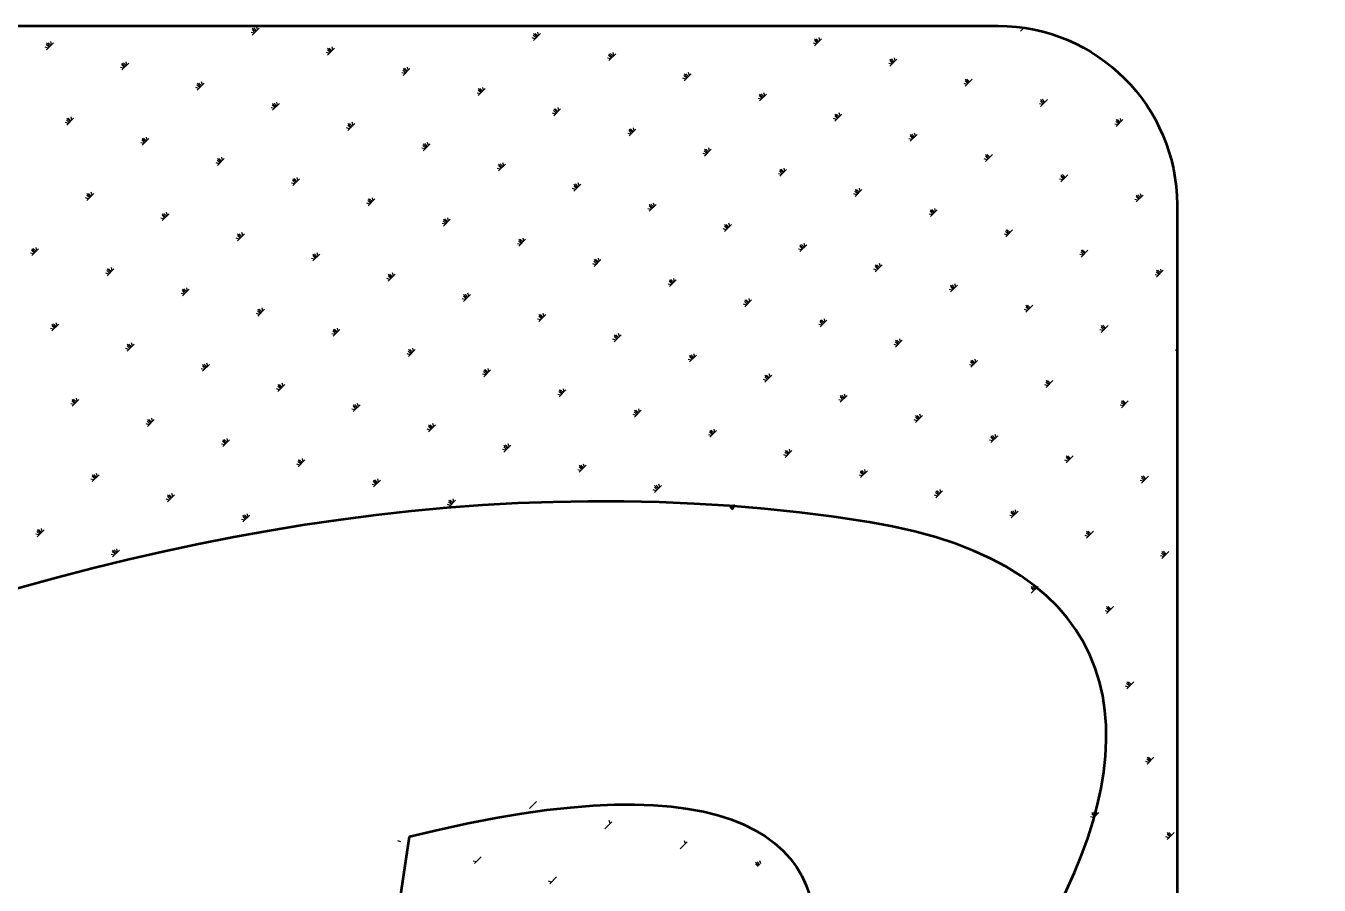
# Model space of a CAD drawing. Extents: x 40372685 to 40373131, y 3431137 to 3431353.
# Drawn here: x 40373112.37 to 40373117.66, y 3431342.72 to 3431346.23 of the extents above; entities that cross this region are included whole.
import ezdxf

# ---------------------------------------------------------------- set-up
doc = ezdxf.new("R2010")
doc.units = 0
doc.header["$LTSCALE"] = 0.5
doc.layers.add('PUB_TITLE', color=4, linetype='CONTINUOUS')

msp = doc.modelspace()

# ---------------------------------------------------------------- linework, layer by layer
at = {"layer": 'PUB_TITLE', "color": 4}
for p, q in [((40373113.3038, 3431346.2009), (40373113.2914, 3431346.2042)), ((40373113.3073, 3431346.2044), (40373113.296, 3431346.2157)), ((40373113.3108, 3431346.2079), (40373113.2967, 3431346.222)), ((40373113.2967, 3431346.1938), (40373113.3249, 3431346.222)), ((40373113.3143, 3431346.2114), (40373113.3031, 3431346.2227)), ((40373113.3178, 3431346.215), (40373113.3145, 3431346.2273)), ((40373114.4563, 3431346.1823), (40373114.445, 3431346.1936)), ((40373114.4598, 3431346.1858), (40373114.4457, 3431346.1999)), ((40373114.4457, 3431346.1717), (40373114.4739, 3431346.1999)), ((40373114.4633, 3431346.1893), (40373114.452, 3431346.2006)), ((40373114.4668, 3431346.1929), (40373114.4635, 3431346.2052)), ((40373116.4358, 3431346.21), (40373116.4494, 3431346.2236)), ((40373116.4464, 3431346.2206), (40373116.4424, 3431346.2246)), ((40373112.4626, 3431346.1405), (40373112.4503, 3431346.1438)), ((40373112.4662, 3431346.144), (40373112.4549, 3431346.1553)), ((40373112.4697, 3431346.1475), (40373112.4556, 3431346.1616)), ((40373112.4556, 3431346.1334), (40373112.4838, 3431346.1616)), ((40373112.4732, 3431346.151), (40373112.4619, 3431346.1623)), ((40373112.4767, 3431346.1546), (40373112.4734, 3431346.1669)), ((40373113.6152, 3431346.1219), (40373113.6039, 3431346.1332)), ((40373113.6187, 3431346.1254), (40373113.6046, 3431346.1395)), ((40373113.6046, 3431346.1113), (40373113.6328, 3431346.1395)), ((40373113.6222, 3431346.1289), (40373113.6109, 3431346.1402)), ((40373113.6257, 3431346.1325), (40373113.6224, 3431346.1448)), ((40373114.4528, 3431346.1788), (40373114.4404, 3431346.1821)), ((40373115.6017, 3431346.1567), (40373115.5894, 3431346.16)), ((40373115.6053, 3431346.1602), (40373115.594, 3431346.1715)), ((40373115.6088, 3431346.1637), (40373115.5947, 3431346.1778)), ((40373115.5947, 3431346.1496), (40373115.6229, 3431346.1778)), ((40373115.6123, 3431346.1672), (40373115.601, 3431346.1785)), ((40373115.6158, 3431346.1707), (40373115.6125, 3431346.1831)), ((40373112.7811, 3431346.0686), (40373112.7698, 3431346.0798)), ((40373112.7846, 3431346.0721), (40373112.7813, 3431346.0844)), ((40373113.6116, 3431346.1184), (40373113.5993, 3431346.1217)), ((40373114.7606, 3431346.0963), (40373114.7483, 3431346.0996)), ((40373114.7641, 3431346.0998), (40373114.7529, 3431346.1111)), ((40373114.7677, 3431346.1033), (40373114.7536, 3431346.1174)), ((40373114.7536, 3431346.0892), (40373114.7818, 3431346.1174)), ((40373114.7712, 3431346.1068), (40373114.7599, 3431346.1181)), ((40373114.7747, 3431346.1104), (40373114.7714, 3431346.1227)), ((40373115.9131, 3431346.0777), (40373115.9019, 3431346.089)), ((40373115.9167, 3431346.0812), (40373115.9026, 3431346.0953)), ((40373115.9026, 3431346.0671), (40373115.9307, 3431346.0953)), ((40373115.9202, 3431346.0847), (40373115.9089, 3431346.096)), ((40373115.9237, 3431346.0883), (40373115.9204, 3431346.1006)), ((40373112.7705, 3431346.058), (40373112.7582, 3431346.0613)), ((40373112.774, 3431346.0615), (40373112.7628, 3431346.0728)), ((40373112.7776, 3431346.065), (40373112.7635, 3431346.0791)), ((40373112.7635, 3431346.0509), (40373112.7916, 3431346.0791)), ((40373113.9195, 3431346.0359), (40373113.9072, 3431346.0392)), ((40373113.923, 3431346.0394), (40373113.9118, 3431346.0507)), ((40373113.9265, 3431346.0429), (40373113.9125, 3431346.057)), ((40373113.9125, 3431346.0288), (40373113.9406, 3431346.057)), ((40373113.9301, 3431346.0464), (40373113.9188, 3431346.0577)), ((40373113.9336, 3431346.05), (40373113.9303, 3431346.0623)), ((40373115.072, 3431346.0173), (40373115.0607, 3431346.0286)), ((40373115.0755, 3431346.0208), (40373115.0615, 3431346.0349)), ((40373115.0615, 3431346.0067), (40373115.0896, 3431346.0349)), ((40373115.0791, 3431346.0243), (40373115.0678, 3431346.0356)), ((40373115.0826, 3431346.0279), (40373115.0793, 3431346.0402)), ((40373115.9096, 3431346.0742), (40373115.8973, 3431346.0775)), ((40373113.0784, 3431345.9755), (40373113.0661, 3431345.9788)), ((40373113.0819, 3431345.979), (40373113.0706, 3431345.9903)), ((40373113.0854, 3431345.9825), (40373113.0713, 3431345.9966)), ((40373113.0713, 3431345.9684), (40373113.0995, 3431345.9966)), ((40373113.0889, 3431345.9861), (40373113.0777, 3431345.9973)), ((40373113.0925, 3431345.9896), (40373113.0892, 3431346.0019)), ((40373114.2344, 3431345.9604), (40373114.2203, 3431345.9745)), ((40373114.2203, 3431345.9463), (40373114.2485, 3431345.9745)), ((40373114.2379, 3431345.964), (40373114.2267, 3431345.9752)), ((40373114.2415, 3431345.9675), (40373114.2382, 3431345.9798)), ((40373115.0685, 3431346.0138), (40373115.0562, 3431346.0171)), ((40373116.2175, 3431345.9917), (40373116.2052, 3431345.995)), ((40373116.221, 3431345.9952), (40373116.2097, 3431346.0065)), ((40373116.2245, 3431345.9987), (40373116.2104, 3431346.0128)), ((40373116.2104, 3431345.9846), (40373116.2386, 3431346.0128)), ((40373116.2281, 3431346.0022), (40373116.2168, 3431346.0135)), ((40373114.2274, 3431345.9534), (40373114.2151, 3431345.9567)), ((40373114.2309, 3431345.9569), (40373114.2196, 3431345.9682)), ((40373115.3764, 3431345.9313), (40373115.3641, 3431345.9346)), ((40373115.3799, 3431345.9348), (40373115.3686, 3431345.9461)), ((40373115.3834, 3431345.9383), (40373115.3693, 3431345.9524)), ((40373115.3693, 3431345.9242), (40373115.3975, 3431345.9524)), ((40373115.3869, 3431345.9418), (40373115.3757, 3431345.9531)), ((40373115.3905, 3431345.9454), (40373115.3872, 3431345.9577)), ((40373116.5289, 3431345.9127), (40373116.5176, 3431345.924)), ((40373116.5324, 3431345.9162), (40373116.5183, 3431345.9303)), ((40373116.5183, 3431345.9021), (40373116.5465, 3431345.9303)), ((40373116.5359, 3431345.9197), (40373116.5247, 3431345.931)), ((40373113.3863, 3431345.893), (40373113.3739, 3431345.8963)), ((40373113.3898, 3431345.8965), (40373113.3785, 3431345.9078)), ((40373113.3933, 3431345.9), (40373113.3792, 3431345.9141)), ((40373113.3792, 3431345.886), (40373113.4074, 3431345.9141)), ((40373113.3968, 3431345.9036), (40373113.3855, 3431345.9148)), ((40373113.4003, 3431345.9071), (40373113.397, 3431345.9194)), ((40373114.5352, 3431345.8709), (40373114.5229, 3431345.8742)), ((40373114.5388, 3431345.8744), (40373114.5275, 3431345.8857)), ((40373114.5423, 3431345.8779), (40373114.5282, 3431345.892)), ((40373114.5282, 3431345.8639), (40373114.5564, 3431345.892)), ((40373114.5458, 3431345.8815), (40373114.5345, 3431345.8927)), ((40373114.5493, 3431345.885), (40373114.546, 3431345.8973)), ((40373115.6913, 3431345.8558), (40373115.6772, 3431345.8699)), ((40373115.6772, 3431345.8417), (40373115.7054, 3431345.8699)), ((40373115.6948, 3431345.8594), (40373115.6835, 3431345.8706)), ((40373115.6983, 3431345.8629), (40373115.695, 3431345.8752)), ((40373116.5254, 3431345.9092), (40373116.513, 3431345.9125)), ((40373112.5451, 3431345.8326), (40373112.5328, 3431345.8359)), ((40373112.5487, 3431345.8361), (40373112.5374, 3431345.8474)), ((40373112.5522, 3431345.8397), (40373112.5381, 3431345.8537)), ((40373112.5381, 3431345.8256), (40373112.5663, 3431345.8537)), ((40373112.5557, 3431345.8432), (40373112.5444, 3431345.8544)), ((40373112.5592, 3431345.8467), (40373112.5559, 3431345.859)), ((40373113.6976, 3431345.814), (40373113.6864, 3431345.8253)), ((40373113.7012, 3431345.8175), (40373113.6871, 3431345.8316)), ((40373113.6871, 3431345.8035), (40373113.7153, 3431345.8316)), ((40373113.7047, 3431345.8211), (40373113.6934, 3431345.8323)), ((40373113.7082, 3431345.8246), (40373113.7049, 3431345.8369)), ((40373115.6842, 3431345.8488), (40373115.6719, 3431345.8521)), ((40373115.6878, 3431345.8523), (40373115.6765, 3431345.8636)), ((40373116.8332, 3431345.8267), (40373116.8209, 3431345.83)), ((40373116.8368, 3431345.8302), (40373116.8255, 3431345.8415)), ((40373116.8403, 3431345.8337), (40373116.8262, 3431345.8478)), ((40373116.8262, 3431345.8196), (40373116.8544, 3431345.8478)), ((40373116.8438, 3431345.8373), (40373116.8325, 3431345.8485)), ((40373116.8473, 3431345.8408), (40373116.844, 3431345.8531)), ((40373112.8565, 3431345.7536), (40373112.8453, 3431345.7649)), ((40373112.86, 3431345.7572), (40373112.846, 3431345.7712)), ((40373112.846, 3431345.7431), (40373112.8741, 3431345.7712)), ((40373112.8636, 3431345.7607), (40373112.8523, 3431345.7719)), ((40373112.8671, 3431345.7642), (40373112.8638, 3431345.7765)), ((40373113.6941, 3431345.8105), (40373113.6818, 3431345.8138)), ((40373114.8431, 3431345.7884), (40373114.8308, 3431345.7917)), ((40373114.8466, 3431345.7919), (40373114.8354, 3431345.8032)), ((40373114.8502, 3431345.7954), (40373114.8361, 3431345.8095)), ((40373114.8361, 3431345.7814), (40373114.8642, 3431345.8095)), ((40373114.8537, 3431345.799), (40373114.8424, 3431345.8102)), ((40373114.8572, 3431345.8025), (40373114.8539, 3431345.8148)), ((40373115.9921, 3431345.7663), (40373115.9798, 3431345.7696)), ((40373115.9956, 3431345.7698), (40373115.9844, 3431345.7811)), ((40373115.9992, 3431345.7733), (40373115.9851, 3431345.7874)), ((40373115.9851, 3431345.7593), (40373116.0132, 3431345.7874)), ((40373116.0027, 3431345.7769), (40373115.9914, 3431345.7881)), ((40373116.0062, 3431345.7804), (40373116.0029, 3431345.7927)), ((40373112.853, 3431345.7501), (40373112.8407, 3431345.7534)), ((40373114.002, 3431345.728), (40373113.9897, 3431345.7313)), ((40373114.0055, 3431345.7315), (40373113.9942, 3431345.7428)), ((40373114.009, 3431345.7351), (40373113.995, 3431345.7491)), ((40373113.995, 3431345.721), (40373114.0231, 3431345.7491)), ((40373114.0126, 3431345.7386), (40373114.0013, 3431345.7498)), ((40373114.0161, 3431345.7421), (40373114.0128, 3431345.7544)), ((40373115.1545, 3431345.7094), (40373115.1432, 3431345.7207)), ((40373115.158, 3431345.7129), (40373115.1439, 3431345.727)), ((40373115.1439, 3431345.6989), (40373115.1721, 3431345.727)), ((40373115.1616, 3431345.7165), (40373115.1503, 3431345.7277)), ((40373115.1651, 3431345.72), (40373115.1618, 3431345.7323)), ((40373113.1609, 3431345.6676), (40373113.1486, 3431345.6709)), ((40373113.1644, 3431345.6711), (40373113.1531, 3431345.6824)), ((40373113.1679, 3431345.6747), (40373113.1538, 3431345.6887)), ((40373113.1538, 3431345.6606), (40373113.182, 3431345.6887)), ((40373113.1714, 3431345.6782), (40373113.1602, 3431345.6895)), ((40373113.175, 3431345.6817), (40373113.1717, 3431345.694)), ((40373114.3134, 3431345.649), (40373114.3021, 3431345.6603)), ((40373114.3169, 3431345.6526), (40373114.3028, 3431345.6666)), ((40373114.3028, 3431345.6385), (40373114.331, 3431345.6666)), ((40373114.3204, 3431345.6561), (40373114.3092, 3431345.6673)), ((40373114.324, 3431345.6596), (40373114.3207, 3431345.6719)), ((40373115.151, 3431345.7059), (40373115.1387, 3431345.7092)), ((40373116.3, 3431345.6838), (40373116.2877, 3431345.6871)), ((40373116.3035, 3431345.6873), (40373116.2922, 3431345.6986)), ((40373116.307, 3431345.6908), (40373116.2929, 3431345.7049)), ((40373116.2929, 3431345.6768), (40373116.3211, 3431345.7049)), ((40373116.3106, 3431345.6944), (40373116.2993, 3431345.7056)), ((40373113.4758, 3431345.5922), (40373113.4617, 3431345.6063)), ((40373113.4617, 3431345.5781), (40373113.4899, 3431345.6063)), ((40373113.4793, 3431345.5957), (40373113.468, 3431345.607)), ((40373113.4828, 3431345.5992), (40373113.4795, 3431345.6115)), ((40373114.3099, 3431345.6455), (40373114.2976, 3431345.6488)), ((40373115.4589, 3431345.6234), (40373115.4465, 3431345.6267)), ((40373115.4624, 3431345.6269), (40373115.4511, 3431345.6382)), ((40373115.4659, 3431345.6305), (40373115.4518, 3431345.6445)), ((40373115.4518, 3431345.6164), (40373115.48, 3431345.6445)), ((40373115.4694, 3431345.634), (40373115.4582, 3431345.6452)), ((40373115.4729, 3431345.6375), (40373115.4696, 3431345.6498)), ((40373116.6079, 3431345.6013), (40373116.5955, 3431345.6046)), ((40373116.6114, 3431345.6048), (40373116.6001, 3431345.6161)), ((40373116.6149, 3431345.6084), (40373116.6008, 3431345.6224)), ((40373116.6008, 3431345.5943), (40373116.629, 3431345.6224)), ((40373116.6184, 3431345.6119), (40373116.6072, 3431345.6231)), ((40373112.6417, 3431345.5388), (40373112.6384, 3431345.5511)), ((40373113.4687, 3431345.5851), (40373113.4564, 3431345.5884)), ((40373113.4723, 3431345.5886), (40373113.461, 3431345.5999)), ((40373114.6177, 3431345.563), (40373114.6054, 3431345.5663)), ((40373114.6213, 3431345.5665), (40373114.61, 3431345.5778)), ((40373114.6248, 3431345.5701), (40373114.6107, 3431345.5842)), ((40373114.6107, 3431345.556), (40373114.6389, 3431345.5842)), ((40373114.6283, 3431345.5736), (40373114.617, 3431345.5849)), ((40373114.6318, 3431345.5771), (40373114.6285, 3431345.5894)), ((40373115.7703, 3431345.5444), (40373115.759, 3431345.5557)), ((40373115.7738, 3431345.548), (40373115.7597, 3431345.562)), ((40373115.7597, 3431345.5339), (40373115.7879, 3431345.562)), ((40373115.7773, 3431345.5515), (40373115.766, 3431345.5628)), ((40373115.7808, 3431345.555), (40373115.7775, 3431345.5673)), ((40373112.6276, 3431345.5247), (40373112.6153, 3431345.528)), ((40373112.6311, 3431345.5283), (40373112.6199, 3431345.5395)), ((40373112.6347, 3431345.5318), (40373112.6206, 3431345.5459)), ((40373112.6206, 3431345.5177), (40373112.6488, 3431345.5459)), ((40373112.6382, 3431345.5353), (40373112.6269, 3431345.5466)), ((40373113.7766, 3431345.5026), (40373113.7643, 3431345.5059)), ((40373113.7801, 3431345.5062), (40373113.7689, 3431345.5174)), ((40373113.7837, 3431345.5097), (40373113.7696, 3431345.5238)), ((40373113.7696, 3431345.4956), (40373113.7977, 3431345.5238)), ((40373113.7872, 3431345.5132), (40373113.7759, 3431345.5245)), ((40373113.7907, 3431345.5167), (40373113.7874, 3431345.529)), ((40373114.9327, 3431345.4876), (40373114.9186, 3431345.5017)), ((40373114.9186, 3431345.4735), (40373114.9467, 3431345.5017)), ((40373114.9362, 3431345.4911), (40373114.9249, 3431345.5024)), ((40373114.9397, 3431345.4946), (40373114.9364, 3431345.5069)), ((40373115.7667, 3431345.5409), (40373115.7544, 3431345.5442)), ((40373116.9157, 3431345.5188), (40373116.9034, 3431345.5221)), ((40373116.9193, 3431345.5223), (40373116.908, 3431345.5336)), ((40373116.9228, 3431345.5259), (40373116.9087, 3431345.5399)), ((40373116.9087, 3431345.5118), (40373116.9369, 3431345.5399)), ((40373116.9263, 3431345.5294), (40373116.915, 3431345.5406)), ((40373116.9298, 3431345.5329), (40373116.9265, 3431345.5452)), ((40373112.9355, 3431345.4422), (40373112.9232, 3431345.4455)), ((40373112.939, 3431345.4458), (40373112.9277, 3431345.457)), ((40373112.9425, 3431345.4493), (40373112.9285, 3431345.4634)), ((40373112.9285, 3431345.4352), (40373112.9566, 3431345.4634)), ((40373112.9461, 3431345.4528), (40373112.9348, 3431345.4641)), ((40373112.9496, 3431345.4563), (40373112.9463, 3431345.4686)), ((40373114.0986, 3431345.4342), (40373114.0953, 3431345.4465)), ((40373114.9256, 3431345.4805), (40373114.9133, 3431345.4838)), ((40373114.9291, 3431345.484), (40373114.9179, 3431345.4953)), ((40373116.0746, 3431345.4584), (40373116.0623, 3431345.4617)), ((40373116.0781, 3431345.4619), (40373116.0669, 3431345.4732)), ((40373116.0817, 3431345.4655), (40373116.0676, 3431345.4796)), ((40373116.0676, 3431345.4514), (40373116.0957, 3431345.4796)), ((40373116.0852, 3431345.469), (40373116.0739, 3431345.4803)), ((40373116.0887, 3431345.4725), (40373116.0854, 3431345.4848)), ((40373114.0845, 3431345.4201), (40373114.0722, 3431345.4234)), ((40373114.088, 3431345.4237), (40373114.0767, 3431345.4349)), ((40373114.0915, 3431345.4272), (40373114.0774, 3431345.4413)), ((40373114.0774, 3431345.4131), (40373114.1056, 3431345.4413)), ((40373114.0951, 3431345.4307), (40373114.0838, 3431345.442)), ((40373115.2335, 3431345.398), (40373115.2212, 3431345.4013)), ((40373115.237, 3431345.4016), (40373115.2257, 3431345.4128)), ((40373115.2405, 3431345.4051), (40373115.2264, 3431345.4192)), ((40373115.2264, 3431345.391), (40373115.2546, 3431345.4192)), ((40373115.244, 3431345.4086), (40373115.2328, 3431345.4199)), ((40373115.2476, 3431345.4121), (40373115.2443, 3431345.4244)), ((40373116.3895, 3431345.383), (40373116.3754, 3431345.3971)), ((40373116.3754, 3431345.3689), (40373116.4036, 3431345.3971)), ((40373116.393, 3431345.3865), (40373116.3818, 3431345.3978)), ((40373113.2434, 3431345.3597), (40373113.2311, 3431345.363)), ((40373113.2469, 3431345.3633), (40373113.2356, 3431345.3745)), ((40373113.2504, 3431345.3668), (40373113.2363, 3431345.3809)), ((40373113.2363, 3431345.3527), (40373113.2645, 3431345.3809)), ((40373113.2539, 3431345.3703), (40373113.2427, 3431345.3816)), ((40373113.2575, 3431345.3738), (40373113.2542, 3431345.3861)), ((40373114.3924, 3431345.3376), (40373114.38, 3431345.3409)), ((40373114.3959, 3431345.3412), (40373114.3846, 3431345.3524)), ((40373114.3994, 3431345.3447), (40373114.3853, 3431345.3588)), ((40373114.3853, 3431345.3306), (40373114.4135, 3431345.3588)), ((40373114.4029, 3431345.3482), (40373114.3917, 3431345.3595)), ((40373114.4064, 3431345.3517), (40373114.4031, 3431345.364)), ((40373115.5554, 3431345.3296), (40373115.5521, 3431345.3419)), ((40373116.3825, 3431345.3759), (40373116.3702, 3431345.3792)), ((40373116.386, 3431345.3795), (40373116.3747, 3431345.3907)), ((40373112.4022, 3431345.2994), (40373112.3899, 3431345.3027)), ((40373112.4058, 3431345.3029), (40373112.3945, 3431345.3141)), ((40373112.4093, 3431345.3064), (40373112.3952, 3431345.3205)), ((40373112.3952, 3431345.2923), (40373112.4234, 3431345.3205)), ((40373112.4128, 3431345.3099), (40373112.4015, 3431345.3212)), ((40373112.4163, 3431345.3134), (40373112.413, 3431345.3258)), ((40373113.5548, 3431345.2808), (40373113.5435, 3431345.292)), ((40373113.5583, 3431345.2843), (40373113.5442, 3431345.2984)), ((40373113.5442, 3431345.2702), (40373113.5724, 3431345.2984)), ((40373113.5618, 3431345.2878), (40373113.5505, 3431345.2991)), ((40373113.5653, 3431345.2913), (40373113.562, 3431345.3037)), ((40373115.5414, 3431345.3155), (40373115.529, 3431345.3188)), ((40373115.5449, 3431345.3191), (40373115.5336, 3431345.3303)), ((40373115.5484, 3431345.3226), (40373115.5343, 3431345.3367)), ((40373115.5343, 3431345.3085), (40373115.5625, 3431345.3367)), ((40373115.5519, 3431345.3261), (40373115.5407, 3431345.3374)), ((40373116.6904, 3431345.2934), (40373116.678, 3431345.2967)), ((40373116.6939, 3431345.297), (40373116.6826, 3431345.3082)), ((40373116.6974, 3431345.3005), (40373116.6833, 3431345.3146)), ((40373116.6833, 3431345.2864), (40373116.7115, 3431345.3146)), ((40373116.7009, 3431345.304), (40373116.6896, 3431345.3153)), ((40373112.7172, 3431345.2239), (40373112.7031, 3431345.238)), ((40373112.7031, 3431345.2098), (40373112.7312, 3431345.238)), ((40373112.7207, 3431345.2274), (40373112.7094, 3431345.2387)), ((40373112.7242, 3431345.231), (40373112.7209, 3431345.2433)), ((40373113.5512, 3431345.2773), (40373113.5389, 3431345.2806)), ((40373114.7002, 3431345.2551), (40373114.6879, 3431345.2584)), ((40373114.7038, 3431345.2587), (40373114.6925, 3431345.2699)), ((40373114.7073, 3431345.2622), (40373114.6932, 3431345.2763)), ((40373114.6932, 3431345.2481), (40373114.7214, 3431345.2763)), ((40373114.7108, 3431345.2657), (40373114.6995, 3431345.277)), ((40373114.7143, 3431345.2692), (40373114.711, 3431345.2816)), ((40373115.8492, 3431345.233), (40373115.8369, 3431345.2363)), ((40373115.8528, 3431345.2366), (40373115.8415, 3431345.2478)), ((40373115.8563, 3431345.2401), (40373115.8422, 3431345.2542)), ((40373115.8422, 3431345.226), (40373115.8704, 3431345.2542)), ((40373115.8598, 3431345.2436), (40373115.8485, 3431345.2549)), ((40373115.8633, 3431345.2471), (40373115.86, 3431345.2594)), ((40373117.0123, 3431345.225), (40373117.009, 3431345.2373)), ((40373112.7101, 3431345.2169), (40373112.6978, 3431345.2202)), ((40373112.7136, 3431345.2204), (40373112.7024, 3431345.2317)), ((40373113.8591, 3431345.1948), (40373113.8468, 3431345.1981)), ((40373113.8626, 3431345.1983), (40373113.8514, 3431345.2096)), ((40373113.8662, 3431345.2018), (40373113.8521, 3431345.2159)), ((40373113.8521, 3431345.1877), (40373113.8802, 3431345.2159)), ((40373113.8697, 3431345.2053), (40373113.8584, 3431345.2166)), ((40373113.8732, 3431345.2088), (40373113.8699, 3431345.2212)), ((40373115.0116, 3431345.1762), (40373115.0004, 3431345.1874)), ((40373115.0152, 3431345.1797), (40373115.0011, 3431345.1938)), ((40373115.0011, 3431345.1656), (40373115.0292, 3431345.1938)), ((40373115.0187, 3431345.1832), (40373115.0074, 3431345.1945)), ((40373115.0222, 3431345.1867), (40373115.0189, 3431345.1991)), ((40373116.9982, 3431345.2109), (40373116.9859, 3431345.2142)), ((40373117.0017, 3431345.2145), (40373116.9905, 3431345.2257)), ((40373117.0053, 3431345.218), (40373116.9912, 3431345.2321)), ((40373116.9912, 3431345.2039), (40373117.0194, 3431345.2321)), ((40373117.0088, 3431345.2215), (40373116.9975, 3431345.2328)), ((40373113.018, 3431345.1344), (40373113.0057, 3431345.1377)), ((40373113.0215, 3431345.1379), (40373113.0102, 3431345.1492)), ((40373113.025, 3431345.1414), (40373113.0109, 3431345.1555)), ((40373113.0109, 3431345.1273), (40373113.0391, 3431345.1555)), ((40373113.0286, 3431345.1449), (40373113.0173, 3431345.1562)), ((40373113.0321, 3431345.1485), (40373113.0288, 3431345.1608)), ((40373114.174, 3431345.1193), (40373114.1599, 3431345.1334)), ((40373114.1599, 3431345.1052), (40373114.1881, 3431345.1334)), ((40373114.1775, 3431345.1228), (40373114.1663, 3431345.1341)), ((40373114.1811, 3431345.1264), (40373114.1778, 3431345.1387)), ((40373115.0081, 3431345.1727), (40373114.9958, 3431345.176)), ((40373116.1571, 3431345.1506), (40373116.1448, 3431345.1539)), ((40373116.1606, 3431345.1541), (40373116.1494, 3431345.1653)), ((40373116.1641, 3431345.1576), (40373116.1501, 3431345.1717)), ((40373116.1501, 3431345.1435), (40373116.1782, 3431345.1717)), ((40373116.1677, 3431345.1611), (40373116.1564, 3431345.1724)), ((40373116.1712, 3431345.1646), (40373116.1679, 3431345.177)), ((40373113.3399, 3431345.066), (40373113.3366, 3431345.0783)), ((40373114.167, 3431345.1123), (40373114.1547, 3431345.1156)), ((40373114.1705, 3431345.1158), (40373114.1592, 3431345.1271)), ((40373115.316, 3431345.0902), (40373115.3037, 3431345.0935)), ((40373115.3195, 3431345.0937), (40373115.3082, 3431345.105)), ((40373115.323, 3431345.0972), (40373115.3089, 3431345.1113)), ((40373115.3089, 3431345.0831), (40373115.3371, 3431345.1113)), ((40373115.3265, 3431345.1007), (40373115.3153, 3431345.112)), ((40373115.3301, 3431345.1042), (40373115.3268, 3431345.1166)), ((40373116.4685, 3431345.0716), (40373116.4572, 3431345.0828)), ((40373116.472, 3431345.0751), (40373116.4579, 3431345.0892)), ((40373116.4579, 3431345.061), (40373116.4861, 3431345.0892)), ((40373116.4755, 3431345.0786), (40373116.4643, 3431345.0899)), ((40373113.3259, 3431345.0519), (40373113.3135, 3431345.0552)), ((40373113.3294, 3431345.0554), (40373113.3181, 3431345.0667)), ((40373113.3329, 3431345.0589), (40373113.3188, 3431345.073)), ((40373113.3188, 3431345.0448), (40373113.347, 3431345.073)), ((40373113.3364, 3431345.0624), (40373113.3252, 3431345.0737)), ((40373114.4749, 3431345.0298), (40373114.4625, 3431345.0331)), ((40373114.4784, 3431345.0333), (40373114.4671, 3431345.0446)), ((40373114.4819, 3431345.0368), (40373114.4678, 3431345.0509)), ((40373114.4678, 3431345.0227), (40373114.496, 3431345.0509)), ((40373114.4854, 3431345.0403), (40373114.4742, 3431345.0516)), ((40373114.4889, 3431345.0439), (40373114.4856, 3431345.0562)), ((40373115.6274, 3431345.0112), (40373115.6161, 3431345.0225)), ((40373115.6309, 3431345.0147), (40373115.6168, 3431345.0288)), ((40373115.6168, 3431345.0006), (40373115.645, 3431345.0288)), ((40373115.6344, 3431345.0182), (40373115.6231, 3431345.0295)), ((40373115.6379, 3431345.0218), (40373115.6346, 3431345.0341)), ((40373116.465, 3431345.0681), (40373116.4527, 3431345.0714)), ((40373112.4847, 3431344.9915), (40373112.4724, 3431344.9948)), ((40373112.4883, 3431344.995), (40373112.477, 3431345.0063)), ((40373112.4918, 3431344.9985), (40373112.4777, 3431345.0126)), ((40373112.4777, 3431344.9844), (40373112.5059, 3431345.0126)), ((40373112.4953, 3431345.0021), (40373112.484, 3431345.0133)), ((40373112.4988, 3431345.0056), (40373112.4955, 3431345.0179)), ((40373113.6337, 3431344.9694), (40373113.6214, 3431344.9727)), ((40373113.6373, 3431344.9729), (40373113.626, 3431344.9842)), ((40373113.6408, 3431344.9764), (40373113.6267, 3431344.9905)), ((40373113.6267, 3431344.9623), (40373113.6549, 3431344.9905)), ((40373113.6443, 3431344.9799), (40373113.633, 3431344.9912)), ((40373113.6478, 3431344.9835), (40373113.6445, 3431344.9958)), ((40373114.7968, 3431344.9614), (40373114.7935, 3431344.9737)), ((40373115.6239, 3431345.0077), (40373115.6115, 3431345.011)), ((40373116.7728, 3431344.9856), (40373116.7605, 3431344.9889)), ((40373116.7764, 3431344.9891), (40373116.7651, 3431345.0004)), ((40373116.7799, 3431344.9926), (40373116.7658, 3431345.0067)), ((40373116.7658, 3431344.9785), (40373116.794, 3431345.0067)), ((40373116.7834, 3431344.9961), (40373116.7721, 3431345.0074)), ((40373112.7961, 3431344.9125), (40373112.7849, 3431344.9238)), ((40373112.7997, 3431344.916), (40373112.7856, 3431344.9301)), ((40373112.7856, 3431344.9019), (40373112.8137, 3431344.9301)), ((40373112.8032, 3431344.9196), (40373112.7919, 3431344.9308)), ((40373112.8067, 3431344.9231), (40373112.8034, 3431344.9354)), ((40373114.7827, 3431344.9473), (40373114.7704, 3431344.9506)), ((40373114.7863, 3431344.9508), (40373114.775, 3431344.9621)), ((40373114.7898, 3431344.9543), (40373114.7757, 3431344.9684)), ((40373114.7757, 3431344.9402), (40373114.8039, 3431344.9684)), ((40373114.7933, 3431344.9578), (40373114.782, 3431344.9691)), ((40373115.9317, 3431344.9252), (40373115.9194, 3431344.9285)), ((40373115.9352, 3431344.9287), (40373115.924, 3431344.94)), ((40373115.9388, 3431344.9322), (40373115.9247, 3431344.9463)), ((40373115.9247, 3431344.9181), (40373115.9529, 3431344.9463)), ((40373115.9423, 3431344.9357), (40373115.931, 3431344.947)), ((40373115.9458, 3431344.9393), (40373115.9425, 3431344.9516)), ((40373117.0756, 3431344.9152), (40373117.073, 3431344.9179)), ((40373117.0756, 3431344.9223), (40373117.0737, 3431344.9242)), ((40373112.7926, 3431344.909), (40373112.7803, 3431344.9123)), ((40373113.9416, 3431344.8869), (40373113.9293, 3431344.8902)), ((40373113.9451, 3431344.8904), (40373113.9339, 3431344.9017)), ((40373113.9486, 3431344.8939), (40373113.9346, 3431344.908)), ((40373113.9346, 3431344.8798), (40373113.9627, 3431344.908)), ((40373113.9522, 3431344.8975), (40373113.9409, 3431344.9087)), ((40373113.9557, 3431344.901), (40373113.9524, 3431344.9133)), ((40373115.0906, 3431344.8648), (40373115.0783, 3431344.8681)), ((40373115.0941, 3431344.8683), (40373115.0829, 3431344.8796)), ((40373115.0976, 3431344.8718), (40373115.0836, 3431344.8859)), ((40373115.0836, 3431344.8577), (40373115.1117, 3431344.8859)), ((40373115.1012, 3431344.8753), (40373115.0899, 3431344.8866)), ((40373115.1047, 3431344.8789), (40373115.1014, 3431344.8912)), ((40373116.2466, 3431344.8497), (40373116.2326, 3431344.8638)), ((40373116.2326, 3431344.8356), (40373116.2607, 3431344.8638)), ((40373116.2502, 3431344.8532), (40373116.2389, 3431344.8645)), ((40373116.2537, 3431344.8568), (40373116.2504, 3431344.8691)), ((40373117.0756, 3431344.9044), (40373117.0684, 3431344.9064)), ((40373117.0737, 3431344.896), (40373117.0756, 3431344.8979)), ((40373113.1005, 3431344.8265), (40373113.0882, 3431344.8298)), ((40373113.104, 3431344.83), (40373113.0927, 3431344.8413)), ((40373113.1075, 3431344.8335), (40373113.0934, 3431344.8476)), ((40373113.0934, 3431344.8195), (40373113.1216, 3431344.8476)), ((40373113.111, 3431344.8371), (40373113.0998, 3431344.8483)), ((40373113.1146, 3431344.8406), (40373113.1113, 3431344.8529)), ((40373114.253, 3431344.8079), (40373114.2417, 3431344.8192)), ((40373114.2565, 3431344.8114), (40373114.2424, 3431344.8255)), ((40373114.2424, 3431344.7974), (40373114.2706, 3431344.8255)), ((40373114.26, 3431344.815), (40373114.2488, 3431344.8262)), ((40373114.2636, 3431344.8185), (40373114.2603, 3431344.8308)), ((40373116.2396, 3431344.8427), (40373116.2273, 3431344.846)), ((40373116.2431, 3431344.8462), (40373116.2318, 3431344.8575)), ((40373113.4119, 3431344.7475), (40373113.4006, 3431344.7588)), ((40373113.4154, 3431344.751), (40373113.4013, 3431344.7651)), ((40373113.4013, 3431344.737), (40373113.4295, 3431344.7651)), ((40373113.4189, 3431344.7546), (40373113.4077, 3431344.7658)), ((40373113.4224, 3431344.7581), (40373113.4191, 3431344.7704)), ((40373114.2495, 3431344.8044), (40373114.2372, 3431344.8077)), ((40373115.3985, 3431344.7823), (40373115.3862, 3431344.7856)), ((40373115.402, 3431344.7858), (40373115.3907, 3431344.7971)), ((40373115.4055, 3431344.7893), (40373115.3914, 3431344.8034)), ((40373115.3914, 3431344.7752), (40373115.4196, 3431344.8034)), ((40373115.409, 3431344.7929), (40373115.3978, 3431344.8041)), ((40373115.4126, 3431344.7964), (40373115.4093, 3431344.8087)), ((40373116.5475, 3431344.7602), (40373116.5352, 3431344.7635)), ((40373116.551, 3431344.7637), (40373116.5397, 3431344.775)), ((40373116.5545, 3431344.7672), (40373116.5404, 3431344.7813)), ((40373116.5404, 3431344.7531), (40373116.5686, 3431344.7813)), ((40373116.558, 3431344.7707), (40373116.5468, 3431344.782)), ((40373112.5778, 3431344.6942), (40373112.5665, 3431344.7054)), ((40373112.5813, 3431344.6977), (40373112.578, 3431344.71)), ((40373113.4084, 3431344.744), (40373113.396, 3431344.7473)), ((40373114.5574, 3431344.7219), (40373114.545, 3431344.7252)), ((40373114.5609, 3431344.7254), (40373114.5496, 3431344.7367)), ((40373114.5644, 3431344.7289), (40373114.5503, 3431344.743)), ((40373114.5503, 3431344.7149), (40373114.5785, 3431344.743)), ((40373114.5679, 3431344.7325), (40373114.5566, 3431344.7437)), ((40373114.5714, 3431344.736), (40373114.5681, 3431344.7483)), ((40373115.7099, 3431344.7033), (40373115.6986, 3431344.7146)), ((40373115.7134, 3431344.7068), (40373115.6993, 3431344.7209)), ((40373115.6993, 3431344.6928), (40373115.7275, 3431344.7209)), ((40373115.7169, 3431344.7104), (40373115.7056, 3431344.7216)), ((40373115.7204, 3431344.7139), (40373115.7171, 3431344.7262)), ((40373112.5672, 3431344.6836), (40373112.5549, 3431344.6869)), ((40373112.5708, 3431344.6871), (40373112.5595, 3431344.6984)), ((40373112.5743, 3431344.6907), (40373112.5602, 3431344.7047)), ((40373112.5602, 3431344.6766), (40373112.5884, 3431344.7047)), ((40373113.7162, 3431344.6615), (40373113.7039, 3431344.6648)), ((40373113.7197, 3431344.665), (40373113.7085, 3431344.6763)), ((40373113.7233, 3431344.6686), (40373113.7092, 3431344.6826)), ((40373113.7092, 3431344.6545), (40373113.7374, 3431344.6826)), ((40373113.7268, 3431344.6721), (40373113.7155, 3431344.6833)), ((40373113.7303, 3431344.6756), (40373113.727, 3431344.6879)), ((40373114.8687, 3431344.6429), (40373114.8575, 3431344.6542)), ((40373114.8723, 3431344.6464), (40373114.8582, 3431344.6605)), ((40373114.8582, 3431344.6324), (40373114.8864, 3431344.6605)), ((40373114.8758, 3431344.65), (40373114.8645, 3431344.6612)), ((40373114.8793, 3431344.6535), (40373114.876, 3431344.6658)), ((40373115.7063, 3431344.6998), (40373115.694, 3431344.7031)), ((40373116.8553, 3431344.6777), (40373116.843, 3431344.681)), ((40373116.8589, 3431344.6812), (40373116.8476, 3431344.6925)), ((40373116.8624, 3431344.6847), (40373116.8483, 3431344.6988)), ((40373116.8483, 3431344.6706), (40373116.8765, 3431344.6988)), ((40373116.8659, 3431344.6883), (40373116.8546, 3431344.6995)), ((40373112.8751, 3431344.6011), (40373112.8628, 3431344.6044)), ((40373112.8786, 3431344.6046), (40373112.8674, 3431344.6159)), ((40373112.8821, 3431344.6082), (40373112.8681, 3431344.6222)), ((40373112.8681, 3431344.5941), (40373112.8962, 3431344.6222)), ((40373112.8857, 3431344.6117), (40373112.8744, 3431344.623)), ((40373112.8892, 3431344.6152), (40373112.8859, 3431344.6275)), ((40373114.0311, 3431344.5861), (40373114.0171, 3431344.6001)), ((40373114.0171, 3431344.572), (40373114.0452, 3431344.6001)), ((40373114.0347, 3431344.5896), (40373114.0234, 3431344.6008)), ((40373114.0382, 3431344.5931), (40373114.0349, 3431344.6054)), ((40373114.8652, 3431344.6394), (40373114.8529, 3431344.6427)), ((40373116.0142, 3431344.6173), (40373116.0019, 3431344.6206)), ((40373116.0177, 3431344.6208), (40373116.0065, 3431344.6321)), ((40373116.0213, 3431344.6243), (40373116.0072, 3431344.6384)), ((40373116.0072, 3431344.6103), (40373116.0353, 3431344.6384)), ((40373116.0248, 3431344.6279), (40373116.0135, 3431344.6391)), ((40373116.0283, 3431344.6314), (40373116.025, 3431344.6437)), ((40373114.0241, 3431344.579), (40373114.0118, 3431344.5823)), ((40373114.0276, 3431344.5825), (40373114.0164, 3431344.5938)), ((40373115.1731, 3431344.5569), (40373115.1608, 3431344.5602)), ((40373115.1766, 3431344.5604), (40373115.1653, 3431344.5717)), ((40373115.1801, 3431344.564), (40373115.1661, 3431344.578)), ((40373115.1661, 3431344.5499), (40373115.1942, 3431344.578)), ((40373115.1837, 3431344.5675), (40373115.1724, 3431344.5787)), ((40373115.1872, 3431344.571), (40373115.1839, 3431344.5833)), ((40373116.3256, 3431344.5383), (40373116.3143, 3431344.5496)), ((40373116.3291, 3431344.5418), (40373116.315, 3431344.5559)), ((40373116.315, 3431344.5278), (40373116.3432, 3431344.5559)), ((40373116.3327, 3431344.5454), (40373116.3214, 3431344.5566)), ((40373116.3362, 3431344.5489), (40373116.3329, 3431344.5612)), ((40373113.183, 3431344.5186), (40373113.1707, 3431344.5219)), ((40373113.1865, 3431344.5221), (40373113.1752, 3431344.5334)), ((40373113.19, 3431344.5257), (40373113.1759, 3431344.5398)), ((40373113.1759, 3431344.5116), (40373113.2041, 3431344.5398)), ((40373113.1935, 3431344.5292), (40373113.1823, 3431344.5405)), ((40373113.1971, 3431344.5327), (40373113.1938, 3431344.545)), ((40373114.332, 3431344.4965), (40373114.3197, 3431344.4998)), ((40373114.3355, 3431344.5), (40373114.3242, 3431344.5113)), ((40373114.339, 3431344.5036), (40373114.3249, 3431344.5177)), ((40373114.3249, 3431344.4895), (40373114.3531, 3431344.5177)), ((40373114.3425, 3431344.5071), (40373114.3313, 3431344.5184)), ((40373114.3461, 3431344.5106), (40373114.3428, 3431344.5229)), ((40373115.488, 3431344.4815), (40373115.4739, 3431344.4955)), ((40373115.4739, 3431344.4674), (40373115.5021, 3431344.4955)), ((40373115.4915, 3431344.485), (40373115.4803, 3431344.4963)), ((40373115.4951, 3431344.4885), (40373115.4918, 3431344.5008)), ((40373116.3221, 3431344.5348), (40373116.3098, 3431344.5381)), ((40373113.4944, 3431344.4397), (40373113.4831, 3431344.4509)), ((40373113.4979, 3431344.4432), (40373113.4838, 3431344.4573)), ((40373113.4838, 3431344.4291), (40373113.512, 3431344.4573)), ((40373113.5014, 3431344.4467), (40373113.4901, 3431344.458)), ((40373113.5049, 3431344.4502), (40373113.5016, 3431344.4625)), ((40373115.481, 3431344.4744), (40373115.4687, 3431344.4777)), ((40373115.4845, 3431344.4779), (40373115.4732, 3431344.4892)), ((40373116.63, 3431344.4523), (40373116.6176, 3431344.4556)), ((40373116.6335, 3431344.4558), (40373116.6222, 3431344.4671)), ((40373116.637, 3431344.4594), (40373116.6229, 3431344.4734)), ((40373116.6229, 3431344.4453), (40373116.6511, 3431344.4734)), ((40373116.6405, 3431344.4629), (40373116.6293, 3431344.4741)), ((40373112.6532, 3431344.3793), (40373112.642, 3431344.3905)), ((40373112.6568, 3431344.3828), (40373112.6427, 3431344.3969)), ((40373112.6427, 3431344.3687), (40373112.6709, 3431344.3969)), ((40373112.6603, 3431344.3863), (40373112.649, 3431344.3976)), ((40373112.6638, 3431344.3898), (40373112.6605, 3431344.4021)), ((40373113.4908, 3431344.4361), (40373113.4785, 3431344.4394)), ((40373114.6398, 3431344.414), (40373114.6275, 3431344.4173)), ((40373114.6434, 3431344.4175), (40373114.6321, 3431344.4288)), ((40373114.6469, 3431344.4211), (40373114.6328, 3431344.4352)), ((40373114.6328, 3431344.407), (40373114.661, 3431344.4352)), ((40373114.6504, 3431344.4246), (40373114.6391, 3431344.4359)), ((40373114.6539, 3431344.4281), (40373114.6506, 3431344.4404)), ((40373115.7888, 3431344.3919), (40373115.7765, 3431344.3952)), ((40373115.7924, 3431344.3954), (40373115.7811, 3431344.4067)), ((40373115.7959, 3431344.399), (40373115.7818, 3431344.4131)), ((40373115.7818, 3431344.3849), (40373115.81, 3431344.4131)), ((40373115.7994, 3431344.4025), (40373115.7881, 3431344.4138)), ((40373115.8029, 3431344.406), (40373115.7996, 3431344.4183)), ((40373116.9449, 3431344.3769), (40373116.9308, 3431344.3909)), ((40373116.9308, 3431344.3628), (40373116.959, 3431344.3909)), ((40373116.9484, 3431344.3804), (40373116.9371, 3431344.3917)), ((40373112.6497, 3431344.3757), (40373112.6374, 3431344.379)), ((40373113.7987, 3431344.3536), (40373113.7864, 3431344.3569)), ((40373113.8022, 3431344.3572), (40373113.791, 3431344.3684)), ((40373113.8058, 3431344.3607), (40373113.7917, 3431344.3748)), ((40373113.7917, 3431344.3466), (40373113.8199, 3431344.3748)), ((40373113.8093, 3431344.3642), (40373113.798, 3431344.3755)), ((40373113.8128, 3431344.3677), (40373113.8095, 3431344.38)), ((40373114.9512, 3431344.3351), (40373114.94, 3431344.3463)), ((40373114.9548, 3431344.3386), (40373114.9407, 3431344.3527)), ((40373114.9407, 3431344.3245), (40373114.9688, 3431344.3527)), ((40373114.9583, 3431344.3421), (40373114.947, 3431344.3534)), ((40373114.9618, 3431344.3456), (40373114.9585, 3431344.3579)), ((40373116.1108, 3431344.3235), (40373116.1075, 3431344.3358)), ((40373116.9378, 3431344.3698), (40373116.9255, 3431344.3731)), ((40373116.9414, 3431344.3733), (40373116.9301, 3431344.3846)), ((40373112.9576, 3431344.2932), (40373112.9453, 3431344.2965)), ((40373112.9611, 3431344.2968), (40373112.9499, 3431344.308)), ((40373112.9646, 3431344.3003), (40373112.9506, 3431344.3144)), ((40373112.9506, 3431344.2862), (40373112.9787, 3431344.3144)), ((40373112.9682, 3431344.3038), (40373112.9569, 3431344.3151)), ((40373112.9717, 3431344.3073), (40373112.9684, 3431344.3196)), ((40373114.1101, 3431344.2747), (40373114.0988, 3431344.2859)), ((40373114.1136, 3431344.2782), (40373114.0996, 3431344.2923)), ((40373114.0996, 3431344.2641), (40373114.1277, 3431344.2923)), ((40373114.1172, 3431344.2817), (40373114.1059, 3431344.293)), ((40373114.1207, 3431344.2852), (40373114.1174, 3431344.2975)), ((40373114.9477, 3431344.3315), (40373114.9354, 3431344.3348)), ((40373116.0967, 3431344.3094), (40373116.0844, 3431344.3127)), ((40373116.1002, 3431344.313), (40373116.089, 3431344.3242)), ((40373116.1038, 3431344.3165), (40373116.0897, 3431344.3306)), ((40373116.0897, 3431344.3024), (40373116.1178, 3431344.3306)), ((40373116.1073, 3431344.32), (40373116.096, 3431344.3313)), ((40373113.2725, 3431344.2178), (40373113.2584, 3431344.2319)), ((40373113.2584, 3431344.2037), (40373113.2866, 3431344.2319)), ((40373113.276, 3431344.2213), (40373113.2648, 3431344.2326)), ((40373113.2796, 3431344.2248), (40373113.2763, 3431344.2372)), ((40373114.1066, 3431344.2711), (40373114.0943, 3431344.2744)), ((40373115.2591, 3431344.2526), (40373115.2478, 3431344.2638)), ((40373115.2626, 3431344.2561), (40373115.2485, 3431344.2702)), ((40373115.2662, 3431344.2596), (40373115.2549, 3431344.2709)), ((40373115.2685, 3431344.2675), (40373115.2664, 3431344.2754)), ((40373115.2736, 3431344.2671), (40373115.2767, 3431344.2702)), ((40373116.4046, 3431344.2269), (40373116.3923, 3431344.2302)), ((40373116.4081, 3431344.2305), (40373116.3968, 3431344.2417)), ((40373116.4116, 3431344.234), (40373116.3975, 3431344.2481)), ((40373116.3975, 3431344.2199), (40373116.4257, 3431344.2481)), ((40373116.4151, 3431344.2375), (40373116.4039, 3431344.2488)), ((40373116.4187, 3431344.241), (40373116.4154, 3431344.2533)), ((40373112.4384, 3431344.1644), (40373112.4351, 3431344.1768)), ((40373113.2655, 3431344.2108), (40373113.2532, 3431344.2141)), ((40373113.269, 3431344.2143), (40373113.2577, 3431344.2255)), ((40373112.4243, 3431344.1504), (40373112.412, 3431344.1537)), ((40373112.4279, 3431344.1539), (40373112.4166, 3431344.1652)), ((40373112.4314, 3431344.1574), (40373112.4173, 3431344.1715)), ((40373112.4173, 3431344.1433), (40373112.4455, 3431344.1715)), ((40373112.4349, 3431344.1609), (40373112.4236, 3431344.1722)), ((40373116.7125, 3431344.1444), (40373116.7001, 3431344.1477)), ((40373116.716, 3431344.148), (40373116.7047, 3431344.1592)), ((40373116.7195, 3431344.1515), (40373116.7054, 3431344.1656)), ((40373116.7054, 3431344.1374), (40373116.7336, 3431344.1656)), ((40373116.723, 3431344.155), (40373116.7118, 3431344.1663)), ((40373112.7322, 3431344.0679), (40373112.7199, 3431344.0712)), ((40373112.7357, 3431344.0714), (40373112.7245, 3431344.0827)), ((40373112.7393, 3431344.0749), (40373112.7252, 3431344.089)), ((40373112.7252, 3431344.0608), (40373112.7534, 3431344.089)), ((40373112.7428, 3431344.0784), (40373112.7315, 3431344.0897)), ((40373112.7463, 3431344.082), (40373112.743, 3431344.0943)), ((40373117.0239, 3431344.0655), (40373117.0126, 3431344.0767)), ((40373117.0274, 3431344.069), (40373117.0133, 3431344.0831)), ((40373117.0133, 3431344.0549), (40373117.0415, 3431344.0831)), ((40373117.0309, 3431344.0725), (40373117.0196, 3431344.0838)), ((40373117.0203, 3431344.0619), (40373117.008, 3431344.0652)), ((40373116.4906, 3431343.9226), (40373116.4793, 3431343.9339)), ((40373116.4941, 3431343.9261), (40373116.48, 3431343.9402)), ((40373116.48, 3431343.912), (40373116.5082, 3431343.9402)), ((40373116.4976, 3431343.9296), (40373116.4864, 3431343.9409)), ((40373116.5012, 3431343.9331), (40373116.4979, 3431343.9455)), ((40373116.795, 3431343.8366), (40373116.7826, 3431343.8399)), ((40373116.7985, 3431343.8401), (40373116.7872, 3431343.8514)), ((40373116.802, 3431343.8436), (40373116.7879, 3431343.8577)), ((40373116.7879, 3431343.8295), (40373116.8161, 3431343.8577)), ((40373116.8055, 3431343.8471), (40373116.7942, 3431343.8584)), ((40373116.881, 3431343.5322), (40373116.8697, 3431343.5435)), ((40373116.8845, 3431343.5357), (40373116.8704, 3431343.5498)), ((40373116.8704, 3431343.5217), (40373116.8986, 3431343.5498)), ((40373116.888, 3431343.5393), (40373116.8767, 3431343.5505)), ((40373116.8774, 3431343.5287), (40373116.8651, 3431343.532)), ((40373116.9635, 3431343.2243), (40373116.9522, 3431343.2356)), ((40373116.967, 3431343.2279), (40373116.9529, 3431343.242)), ((40373116.9529, 3431343.2138), (40373116.9811, 3431343.242)), ((40373116.9705, 3431343.2314), (40373116.9592, 3431343.2427)), ((40373116.9599, 3431343.2208), (40373116.9476, 3431343.2241)), ((40373114.4295, 3431343.0326), (40373114.4577, 3431343.0608)), ((40373116.7416, 3431343.0025), (40373116.7275, 3431343.0166)), ((40373116.7451, 3431343.006), (40373116.7339, 3431343.0173)), ((40373116.7378, 3431342.9986), (40373116.7557, 3431343.0166)), ((40373116.7486, 3431343.0095), (40373116.7453, 3431343.0218)), ((40373114.7374, 3431342.9501), (40373114.7656, 3431342.9783)), ((40373114.7585, 3431342.9712), (40373114.7552, 3431342.9836)), ((40373116.7346, 3431342.9954), (40373116.7222, 3431342.9987)), ((40373116.7381, 3431342.999), (40373116.7268, 3431343.0102)), ((40373117.0424, 3431342.913), (40373117.0301, 3431342.9163)), ((40373117.046, 3431342.9165), (40373117.0347, 3431342.9277)), ((40373117.0495, 3431342.92), (40373117.0354, 3431342.9341)), ((40373117.0354, 3431342.9059), (40373117.0636, 3431342.9341)), ((40373117.053, 3431342.9235), (40373117.0417, 3431342.9348)), ((40373113.9033, 3431342.8968), (40373113.891, 3431342.9001)), ((40373115.0453, 3431342.8676), (40373115.0734, 3431342.8958)), ((40373115.0664, 3431342.8888), (40373115.0631, 3431342.9011)), ((40373114.2112, 3431342.8143), (40373114.1989, 3431342.8176)), ((40373114.2041, 3431342.8072), (40373114.2323, 3431342.8354)), ((40373115.3637, 3431342.7957), (40373115.3524, 3431342.807)), ((40373115.3672, 3431342.7992), (40373115.3531, 3431342.8133)), ((40373115.3708, 3431342.8027), (40373115.3595, 3431342.814)), ((40373115.3743, 3431342.8063), (40373115.371, 3431342.8186)), ((40373114.512, 3431342.7247), (40373114.5402, 3431342.7529)), ((40373114.5191, 3431342.7318), (40373114.5068, 3431342.7351))]:
    msp.add_line(p, q, dxfattribs=at)
at = {"layer": 'PUB_TITLE', "color": 4, "lineweight": 53}
for points, knots in [([(40373107.6939, 3431341.5104), (40373107.6939, 3431343.5003), (40373107.6939, 3431345.5002), (40373107.6939, 3431345.5002), (40373107.6939, 3431345.9022), (40373108.0229, 3431346.2312), (40373108.425, 3431346.2312), (40373108.425, 3431346.2312), (40373116.3445, 3431346.2312), (40373116.3445, 3431346.2312), (40373116.7466, 3431346.2312), (40373117.0756, 3431345.9022), (40373117.0756, 3431345.5002), (40373117.0756, 3431345.5002), (40373117.0756, 3431343.8857), (40373117.0756, 3431342.1146)], [6.497483, 6.497483, 6.497483, 6.497483, 7, 7, 7, 8, 8, 8, 9, 9, 9, 10, 10, 10, 10.451509, 10.451509, 10.451509, 10.451509]), ([(40373115.8171, 3431344.2027), (40373117.9293, 3431343.8635), (40373116.2471, 3431341.3955), (40373114.0494, 3431340.4542), (40373115.6001, 3431341.5408), (40373116.6188, 3431343.5853), (40373113.9387, 3431342.9181), (40373113.9387, 3431342.9181), (40373113.5356, 3431340.2163), (40373113.5356, 3431340.2163), (40373112.4494, 3431339.7091), (40373111.6695, 3431339.5822), (40373111.1655, 3431339.6457), (40373111.1655, 3431339.6457), (40373111.5352, 3431342.5218), (40373111.5352, 3431342.5218), (40373109.7037, 3431342.5133), (40373107.3271, 3431341.0982), (40373107.0206, 3431340.9774), (40373109.4842, 3431343.0226), (40373112.7888, 3431344.6891), (40373115.8171, 3431344.2027)], [0, 0, 0, 0, 1, 1, 1, 2, 2, 2, 3, 3, 3, 4, 4, 4, 5, 5, 5, 6, 6, 6, 7, 7, 7, 7])]:
    msp.add_open_spline(points, degree=3, knots=knots, dxfattribs=at)

doc.saveas('drawing.dxf')
